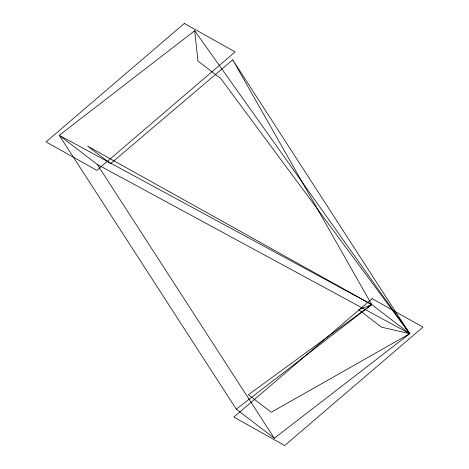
<?xml version="1.0" encoding="UTF-8"?>
<svg xmlns="http://www.w3.org/2000/svg" width="469" height="469" viewBox="0 0 469 469"><rect width="100%" height="100%" fill="white"/><g stroke="black" fill="none" stroke-linecap="round" stroke-linejoin="round"><path stroke-width="0.7" d="M232.718 59.844L110.561 163.675L87.68 146.164L371.753 304.598L409.765 333.694L274.295 438.251L236.282 409.156L59.235 135.307L194.705 30.749L409.765 333.694L271.281 412.269L248.406 394.757L371.753 304.598L232.718 59.844L409.765 333.694L381.549 327.169L358.668 309.657L371.753 304.598L59.235 135.307L97.247 164.402L409.765 333.694L220.823 78.569L197.947 61.058L194.705 30.749M236.282 409.156L371.753 304.598M97.247 164.402L274.295 438.251M184.329 23.45L46.026 141.902L96.843 170.347L235.145 51.901L184.329 23.45M372.157 298.653L233.855 417.099L284.671 445.55L422.974 327.098L372.157 298.653"/></g></svg>
